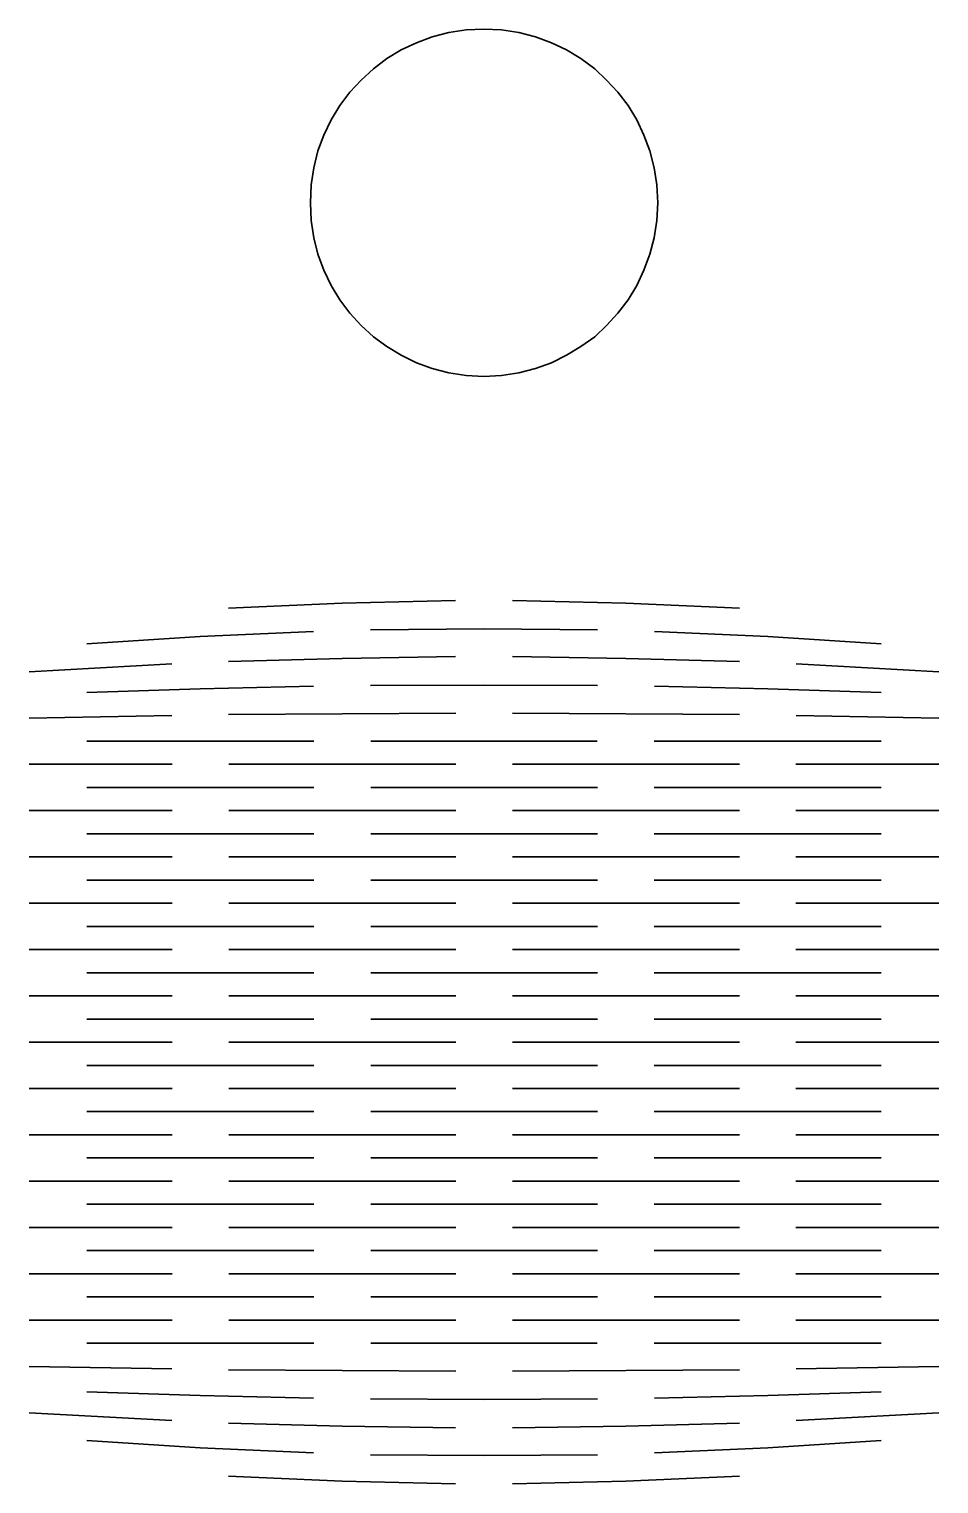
# Model space of a CAD drawing. Header units: millimetres. Extents: x 3373 to 5945, y -463 to 413.
# Drawn here: x 4703.8 to 4782.4, y 199.7 to 325.3 of the extents above; entities that cross this region are included whole.
import ezdxf

# ---------------------------------------------------------------- set-up
doc = ezdxf.new("R2010")
doc.units = ezdxf.units.MM
doc.header["$MEASUREMENT"] = 0
doc.layers.add('Layer 1', color=7, linetype='Continuous')

msp = doc.modelspace()

# ---------------------------------------------------------------- linework, layer by layer
at = {"layer": 'Layer 1', "color": 250, "lineweight": 35}
msp.add_open_spline([(4758.1271, 310.3119), (4758.1271, 310.3119), (4758.0271, 308.7869), (4758.0271, 308.7869), (4758.0271, 308.7869), (4758.0271, 308.7869), (4757.8021, 307.2868), (4757.8021, 307.2868), (4757.8021, 307.2868), (4757.8021, 307.2868), (4757.4271, 305.8618), (4757.4271, 305.8618), (4757.4271, 305.8618), (4757.4271, 305.8618), (4756.9271, 304.4868), (4756.9271, 304.4868), (4756.9271, 304.4868), (4756.9271, 304.4868), (4756.3021, 303.1619), (4756.3021, 303.1619), (4756.3021, 303.1619), (4756.3021, 303.1619), (4755.5521, 301.9369), (4755.5521, 301.9369), (4755.5521, 301.9369), (4755.5521, 301.9369), (4754.6771, 300.7869), (4754.6771, 300.7869), (4754.6771, 300.7869), (4754.6771, 300.7869), (4753.7021, 299.7118), (4753.7021, 299.7118), (4753.7021, 299.7118), (4753.7021, 299.7118), (4752.6771, 298.7369), (4752.6771, 298.7369), (4752.6771, 298.7369), (4752.6771, 298.7369), (4751.4771, 297.8868), (4751.4771, 297.8868), (4751.4771, 297.8868), (4751.4771, 297.8868), (4750.2521, 297.1369), (4750.2521, 297.1369), (4750.2521, 297.1369), (4750.2521, 297.1369), (4748.9521, 296.4868), (4748.9521, 296.4868), (4748.9521, 296.4868), (4748.9521, 296.4868), (4747.5521, 295.9869), (4747.5521, 295.9869), (4747.5521, 295.9869), (4747.5521, 295.9869), (4746.1271, 295.6119), (4746.1271, 295.6119), (4746.1271, 295.6119), (4746.1271, 295.6119), (4744.6271, 295.3869), (4744.6271, 295.3869), (4744.6271, 295.3869), (4744.6271, 295.3869), (4743.1021, 295.3119), (4743.1021, 295.3119), (4743.1021, 295.3119), (4743.1021, 295.3119), (4741.5771, 295.3869), (4741.5771, 295.3869), (4741.5771, 295.3869), (4741.5771, 295.3869), (4740.0771, 295.6119), (4740.0771, 295.6119), (4740.0771, 295.6119), (4740.0771, 295.6119), (4738.6521, 295.9869), (4738.6521, 295.9869), (4738.6521, 295.9869), (4738.6521, 295.9869), (4737.2771, 296.4868), (4737.2771, 296.4868), (4737.2771, 296.4868), (4737.2771, 296.4868), (4735.9521, 297.1369), (4735.9521, 297.1369), (4735.9521, 297.1369), (4735.9521, 297.1369), (4734.7271, 297.8868), (4734.7271, 297.8868), (4734.7271, 297.8868), (4734.7271, 297.8868), (4733.5771, 298.7369), (4733.5771, 298.7369), (4733.5771, 298.7369), (4733.5771, 298.7369), (4732.5021, 299.7118), (4732.5021, 299.7118), (4732.5021, 299.7118), (4732.5021, 299.7118), (4731.5271, 300.7869), (4731.5271, 300.7869), (4731.5271, 300.7869), (4731.5271, 300.7869), (4730.6521, 301.9369), (4730.6521, 301.9369), (4730.6521, 301.9369), (4730.6521, 301.9369), (4729.9271, 303.1619), (4729.9271, 303.1619), (4729.9271, 303.1619), (4729.9271, 303.1619), (4729.2771, 304.4868), (4729.2771, 304.4868), (4729.2771, 304.4868), (4729.2771, 304.4868), (4728.7771, 305.8618), (4728.7771, 305.8618), (4728.7771, 305.8618), (4728.7771, 305.8618), (4728.4271, 307.2868), (4728.4271, 307.2868), (4728.4271, 307.2868), (4728.4271, 307.2868), (4728.1771, 308.7869), (4728.1771, 308.7869), (4728.1771, 308.7869), (4728.1771, 308.7869), (4728.1271, 310.3119), (4728.1271, 310.3119), (4728.1271, 310.3119), (4728.1271, 310.3119), (4728.1771, 311.8619), (4728.1771, 311.8619), (4728.1771, 311.8619), (4728.1771, 311.8619), (4728.4271, 313.3369), (4728.4271, 313.3369), (4728.4271, 313.3369), (4728.4271, 313.3369), (4728.7771, 314.7869), (4728.7771, 314.7869), (4728.7771, 314.7869), (4728.7771, 314.7869), (4729.2771, 316.1619), (4729.2771, 316.1619), (4729.2771, 316.1619), (4729.2771, 316.1619), (4729.9271, 317.4619), (4729.9271, 317.4619), (4729.9271, 317.4619), (4729.9271, 317.4619), (4730.6521, 318.7118), (4730.6521, 318.7118), (4730.6521, 318.7118), (4730.6521, 318.7118), (4731.5271, 319.8619), (4731.5271, 319.8619), (4731.5271, 319.8619), (4731.5271, 319.8619), (4732.5021, 320.9119), (4732.5021, 320.9119), (4732.5021, 320.9119), (4732.5021, 320.9119), (4733.5771, 321.8868), (4733.5771, 321.8868), (4733.5771, 321.8868), (4733.5771, 321.8868), (4734.7271, 322.7619), (4734.7271, 322.7619), (4734.7271, 322.7619), (4734.7271, 322.7619), (4735.9521, 323.5118), (4735.9521, 323.5118), (4735.9521, 323.5118), (4735.9521, 323.5118), (4737.2771, 324.1369), (4737.2771, 324.1369), (4737.2771, 324.1369), (4737.2771, 324.1369), (4738.6521, 324.6369), (4738.6521, 324.6369), (4738.6521, 324.6369), (4738.6521, 324.6369), (4740.0771, 325.0118), (4740.0771, 325.0118), (4740.0771, 325.0118), (4740.0771, 325.0118), (4741.5771, 325.2369), (4741.5771, 325.2369), (4741.5771, 325.2369), (4741.5771, 325.2369), (4743.1021, 325.3119), (4743.1021, 325.3119), (4743.1021, 325.3119), (4743.1021, 325.3119), (4744.6271, 325.2369), (4744.6271, 325.2369), (4744.6271, 325.2369), (4744.6271, 325.2369), (4746.1271, 325.0118), (4746.1271, 325.0118), (4746.1271, 325.0118), (4746.1271, 325.0118), (4747.5521, 324.6369), (4747.5521, 324.6369), (4747.5521, 324.6369), (4747.5521, 324.6369), (4748.9521, 324.1369), (4748.9521, 324.1369), (4748.9521, 324.1369), (4748.9521, 324.1369), (4750.2521, 323.5118), (4750.2521, 323.5118), (4750.2521, 323.5118), (4750.2521, 323.5118), (4751.4771, 322.7619), (4751.4771, 322.7619), (4751.4771, 322.7619), (4751.4771, 322.7619), (4752.6771, 321.8868), (4752.6771, 321.8868), (4752.6771, 321.8868), (4752.6771, 321.8868), (4753.7021, 320.9119), (4753.7021, 320.9119), (4753.7021, 320.9119), (4753.7021, 320.9119), (4754.6771, 319.8619), (4754.6771, 319.8619), (4754.6771, 319.8619), (4754.6771, 319.8619), (4755.5521, 318.7118), (4755.5521, 318.7118), (4755.5521, 318.7118), (4755.5521, 318.7118), (4756.3021, 317.4619), (4756.3021, 317.4619), (4756.3021, 317.4619), (4756.3021, 317.4619), (4756.9271, 316.1619), (4756.9271, 316.1619), (4756.9271, 316.1619), (4756.9271, 316.1619), (4757.4271, 314.7869), (4757.4271, 314.7869), (4757.4271, 314.7869), (4757.4271, 314.7869), (4757.8021, 313.3369), (4757.8021, 313.3369), (4757.8021, 313.3369), (4757.8021, 313.3369), (4758.0271, 311.8619), (4758.0271, 311.8619), (4758.0271, 311.8619), (4758.0271, 311.8619), (4758.1271, 310.3119), (4758.1271, 310.3119)], degree=3, knots=[0, 0, 0, 0, 0.01538462, 0.01538462, 0.01538462, 0.01538462, 0.03076923, 0.03076923, 0.03076923, 0.03076923, 0.04615385, 0.04615385, 0.04615385, 0.04615385, 0.06153846, 0.06153846, 0.06153846, 0.06153846, 0.07692308, 0.07692308, 0.07692308, 0.07692308, 0.09230769, 0.09230769, 0.09230769, 0.09230769, 0.10769231, 0.10769231, 0.10769231, 0.10769231, 0.12307692, 0.12307692, 0.12307692, 0.12307692, 0.13846154, 0.13846154, 0.13846154, 0.13846154, 0.15384615, 0.15384615, 0.15384615, 0.15384615, 0.16923077, 0.16923077, 0.16923077, 0.16923077, 0.18461538, 0.18461538, 0.18461538, 0.18461538, 0.2, 0.2, 0.2, 0.2, 0.21538462, 0.21538462, 0.21538462, 0.21538462, 0.23076923, 0.23076923, 0.23076923, 0.23076923, 0.24615385, 0.24615385, 0.24615385, 0.24615385, 0.26153846, 0.26153846, 0.26153846, 0.26153846, 0.27692308, 0.27692308, 0.27692308, 0.27692308, 0.29230769, 0.29230769, 0.29230769, 0.29230769, 0.30769231, 0.30769231, 0.30769231, 0.30769231, 0.32307692, 0.32307692, 0.32307692, 0.32307692, 0.33846154, 0.33846154, 0.33846154, 0.33846154, 0.35384615, 0.35384615, 0.35384615, 0.35384615, 0.36923077, 0.36923077, 0.36923077, 0.36923077, 0.38461538, 0.38461538, 0.38461538, 0.38461538, 0.4, 0.4, 0.4, 0.4, 0.41538462, 0.41538462, 0.41538462, 0.41538462, 0.43076923, 0.43076923, 0.43076923, 0.43076923, 0.44615385, 0.44615385, 0.44615385, 0.44615385, 0.46153846, 0.46153846, 0.46153846, 0.46153846, 0.47692308, 0.47692308, 0.47692308, 0.47692308, 0.49230769, 0.49230769, 0.49230769, 0.49230769, 0.50769231, 0.50769231, 0.50769231, 0.50769231, 0.52307692, 0.52307692, 0.52307692, 0.52307692, 0.53846154, 0.53846154, 0.53846154, 0.53846154, 0.55384615, 0.55384615, 0.55384615, 0.55384615, 0.56923077, 0.56923077, 0.56923077, 0.56923077, 0.58461538, 0.58461538, 0.58461538, 0.58461538, 0.6, 0.6, 0.6, 0.6, 0.61538462, 0.61538462, 0.61538462, 0.61538462, 0.63076923, 0.63076923, 0.63076923, 0.63076923, 0.64615385, 0.64615385, 0.64615385, 0.64615385, 0.66153846, 0.66153846, 0.66153846, 0.66153846, 0.67692308, 0.67692308, 0.67692308, 0.67692308, 0.69230769, 0.69230769, 0.69230769, 0.69230769, 0.70769231, 0.70769231, 0.70769231, 0.70769231, 0.72307692, 0.72307692, 0.72307692, 0.72307692, 0.73846154, 0.73846154, 0.73846154, 0.73846154, 0.75384615, 0.75384615, 0.75384615, 0.75384615, 0.76923077, 0.76923077, 0.76923077, 0.76923077, 0.78461538, 0.78461538, 0.78461538, 0.78461538, 0.8, 0.8, 0.8, 0.8, 0.81538462, 0.81538462, 0.81538462, 0.81538462, 0.83076923, 0.83076923, 0.83076923, 0.83076923, 0.84615385, 0.84615385, 0.84615385, 0.84615385, 0.86153846, 0.86153846, 0.86153846, 0.86153846, 0.87692308, 0.87692308, 0.87692308, 0.87692308, 0.89230769, 0.89230769, 0.89230769, 0.89230769, 0.90769231, 0.90769231, 0.90769231, 0.90769231, 0.92307692, 0.92307692, 0.92307692, 0.92307692, 0.93846154, 0.93846154, 0.93846154, 0.93846154, 0.95384615, 0.95384615, 0.95384615, 0.95384615, 0.96923077, 0.96923077, 0.96923077, 0.96923077, 1, 1, 1, 1], dxfattribs=at)
at = {"layer": 'Layer 1', "color": 240, "lineweight": 35}
for points in [[(4740.6521, 275.9619), (4740.6521, 275.9619), (4730.8521, 275.7368), (4730.8521, 275.7368), (4730.8521, 275.7368), (4730.8521, 275.7368), (4721.0521, 275.2869), (4721.0521, 275.2869)], [(4765.1771, 275.2869), (4765.1771, 275.2869), (4755.3771, 275.7368), (4755.3771, 275.7368), (4755.3771, 275.7368), (4755.3771, 275.7368), (4745.5771, 275.9619), (4745.5771, 275.9619)], [(4728.4021, 273.2869), (4728.4021, 273.2869), (4718.6021, 272.8369), (4718.6021, 272.8369), (4718.6021, 272.8369), (4718.6021, 272.8369), (4708.8021, 272.2119), (4708.8021, 272.2119)], [(4752.9271, 273.4369), (4752.9271, 273.4369), (4743.1271, 273.5119), (4743.1271, 273.5119), (4743.1271, 273.5119), (4743.1271, 273.5119), (4733.3021, 273.4369), (4733.3021, 273.4369)], [(4757.8271, 273.2869), (4757.8271, 273.2869), (4767.6271, 272.8369), (4767.6271, 272.8369), (4767.6271, 272.8369), (4767.6271, 272.8369), (4777.427, 272.2119), (4777.427, 272.2119)], [(4740.6521, 271.1118), (4740.6521, 271.1118), (4730.8521, 270.9618), (4730.8521, 270.9618), (4730.8521, 270.9618), (4730.8521, 270.9618), (4721.0521, 270.6869), (4721.0521, 270.6869)], [(4765.1771, 270.6869), (4765.1771, 270.6869), (4755.3771, 270.9618), (4755.3771, 270.9618), (4755.3771, 270.9618), (4755.3771, 270.9618), (4745.5771, 271.1118), (4745.5771, 271.1118)], [(4728.4021, 268.5619), (4728.4021, 268.5619), (4718.6021, 268.3369), (4718.6021, 268.3369), (4718.6021, 268.3369), (4718.6021, 268.3369), (4708.8021, 268.0118), (4708.8021, 268.0118)], [(4752.9271, 268.6119), (4752.9271, 268.6119), (4743.1271, 268.6619), (4743.1271, 268.6619), (4743.1271, 268.6619), (4743.1271, 268.6619), (4733.3021, 268.6119), (4733.3021, 268.6119)], [(4757.8271, 268.5619), (4757.8271, 268.5619), (4767.6271, 268.3369), (4767.6271, 268.3369), (4767.6271, 268.3369), (4767.6271, 268.3369), (4777.427, 268.0118), (4777.427, 268.0118)], [(4728.4021, 207.0619), (4728.4021, 207.0619), (4718.6021, 207.2868), (4718.6021, 207.2868), (4718.6021, 207.2868), (4718.6021, 207.2868), (4708.8021, 207.6118), (4708.8021, 207.6118)], [(4757.8271, 207.0619), (4757.8271, 207.0619), (4767.6271, 207.2868), (4767.6271, 207.2868), (4767.6271, 207.2868), (4767.6271, 207.2868), (4777.427, 207.6118), (4777.427, 207.6118)], [(4752.9271, 207.0119), (4752.9271, 207.0119), (4743.1271, 206.9619), (4743.1271, 206.9619), (4743.1271, 206.9619), (4743.1271, 206.9619), (4733.3021, 207.0119), (4733.3021, 207.0119)], [(4740.6521, 204.5118), (4740.6521, 204.5118), (4730.8521, 204.6619), (4730.8521, 204.6619), (4730.8521, 204.6619), (4730.8521, 204.6619), (4721.0521, 204.9119), (4721.0521, 204.9119)], [(4765.1771, 204.9119), (4765.1771, 204.9119), (4755.3771, 204.6619), (4755.3771, 204.6619), (4755.3771, 204.6619), (4755.3771, 204.6619), (4745.5771, 204.5118), (4745.5771, 204.5118)], [(4728.4021, 202.3369), (4728.4021, 202.3369), (4718.6021, 202.7868), (4718.6021, 202.7868), (4718.6021, 202.7868), (4718.6021, 202.7868), (4708.8021, 203.4119), (4708.8021, 203.4119)], [(4757.8271, 202.3369), (4757.8271, 202.3369), (4767.6271, 202.7868), (4767.6271, 202.7868), (4767.6271, 202.7868), (4767.6271, 202.7868), (4777.427, 203.4119), (4777.427, 203.4119)], [(4752.9271, 202.1869), (4752.9271, 202.1869), (4743.1271, 202.1119), (4743.1271, 202.1119), (4743.1271, 202.1119), (4743.1271, 202.1119), (4733.3021, 202.1869), (4733.3021, 202.1869)], [(4740.6521, 199.6618), (4740.6521, 199.6618), (4730.8521, 199.8869), (4730.8521, 199.8869), (4730.8521, 199.8869), (4730.8521, 199.8869), (4721.0521, 200.3369), (4721.0521, 200.3369)], [(4765.1771, 200.3369), (4765.1771, 200.3369), (4755.3771, 199.8869), (4755.3771, 199.8869), (4755.3771, 199.8869), (4755.3771, 199.8869), (4745.5771, 199.6618), (4745.5771, 199.6618)]]:
    msp.add_open_spline(points, degree=3, knots=[0, 0, 0, 0, 0.33333333, 0.33333333, 0.33333333, 0.33333333, 1, 1, 1, 1], dxfattribs=at)
for points in [[(4716.1521, 270.4869), (4716.1521, 270.4869), (4703.8271, 269.8119), (4703.8271, 269.8119)], [(4770.0771, 270.4869), (4770.0771, 270.4869), (4782.402, 269.8119), (4782.402, 269.8119)], [(4716.1521, 266.0368), (4716.1521, 266.0368), (4703.8271, 265.8119), (4703.8271, 265.8119)], [(4740.6771, 266.2368), (4740.6771, 266.2368), (4721.0521, 266.1118), (4721.0521, 266.1118)], [(4765.1771, 266.1118), (4765.1771, 266.1118), (4745.5771, 266.2368), (4745.5771, 266.2368)], [(4770.0771, 266.0368), (4770.0771, 266.0368), (4782.402, 265.8119), (4782.402, 265.8119)], [(4728.4271, 263.8119), (4728.4271, 263.8119), (4708.8271, 263.8119), (4708.8271, 263.8119)], [(4752.9021, 263.8119), (4752.9021, 263.8119), (4733.3271, 263.8119), (4733.3271, 263.8119)], [(4757.8021, 263.8119), (4757.8021, 263.8119), (4777.402, 263.8119), (4777.402, 263.8119)], [(4716.1771, 261.8119), (4716.1771, 261.8119), (4703.8271, 261.8119), (4703.8271, 261.8119)], [(4740.6771, 261.8119), (4740.6771, 261.8119), (4721.0771, 261.8119), (4721.0771, 261.8119)], [(4765.1771, 261.8119), (4765.1771, 261.8119), (4745.5771, 261.8119), (4745.5771, 261.8119)], [(4770.0521, 261.8119), (4770.0521, 261.8119), (4782.402, 261.8119), (4782.402, 261.8119)], [(4728.4271, 259.8118), (4728.4271, 259.8118), (4708.8271, 259.8118), (4708.8271, 259.8118)], [(4752.9271, 259.8118), (4752.9271, 259.8118), (4733.3271, 259.8118), (4733.3271, 259.8118)], [(4757.8021, 259.8118), (4757.8021, 259.8118), (4777.402, 259.8118), (4777.402, 259.8118)], [(4716.1771, 257.8119), (4716.1771, 257.8119), (4703.8271, 257.8119), (4703.8271, 257.8119)], [(4740.6771, 257.8119), (4740.6771, 257.8119), (4721.0771, 257.8119), (4721.0771, 257.8119)], [(4765.1771, 257.8119), (4765.1771, 257.8119), (4745.5771, 257.8119), (4745.5771, 257.8119)], [(4770.0521, 257.8119), (4770.0521, 257.8119), (4782.402, 257.8119), (4782.402, 257.8119)], [(4728.4271, 255.8119), (4728.4271, 255.8119), (4708.8271, 255.8119), (4708.8271, 255.8119)], [(4752.9271, 255.8119), (4752.9271, 255.8119), (4733.3271, 255.8119), (4733.3271, 255.8119)], [(4757.8021, 255.8119), (4757.8021, 255.8119), (4777.402, 255.8119), (4777.402, 255.8119)], [(4716.1771, 253.8119), (4716.1771, 253.8119), (4703.8271, 253.8119), (4703.8271, 253.8119)], [(4740.6771, 253.8119), (4740.6771, 253.8119), (4721.0771, 253.8119), (4721.0771, 253.8119)], [(4765.1771, 253.8119), (4765.1771, 253.8119), (4745.5771, 253.8119), (4745.5771, 253.8119)], [(4770.0521, 253.8119), (4770.0521, 253.8119), (4782.402, 253.8119), (4782.402, 253.8119)], [(4728.4271, 251.8118), (4728.4271, 251.8118), (4708.8271, 251.8118), (4708.8271, 251.8118)], [(4752.9271, 251.8118), (4752.9271, 251.8118), (4733.3271, 251.8118), (4733.3271, 251.8118)], [(4757.8021, 251.8118), (4757.8021, 251.8118), (4777.402, 251.8118), (4777.402, 251.8118)], [(4716.1771, 249.8119), (4716.1771, 249.8119), (4703.8271, 249.8119), (4703.8271, 249.8119)], [(4740.6771, 249.8119), (4740.6771, 249.8119), (4721.0771, 249.8119), (4721.0771, 249.8119)], [(4765.1771, 249.8119), (4765.1771, 249.8119), (4745.5771, 249.8119), (4745.5771, 249.8119)], [(4770.0521, 249.8119), (4770.0521, 249.8119), (4782.402, 249.8119), (4782.402, 249.8119)], [(4728.4271, 247.8119), (4728.4271, 247.8119), (4708.8271, 247.8119), (4708.8271, 247.8119)], [(4752.9271, 247.8119), (4752.9271, 247.8119), (4733.3271, 247.8119), (4733.3271, 247.8119)], [(4757.8021, 247.8119), (4757.8021, 247.8119), (4777.402, 247.8119), (4777.402, 247.8119)], [(4716.1771, 245.8119), (4716.1771, 245.8119), (4703.8271, 245.8119), (4703.8271, 245.8119)], [(4740.6771, 245.8119), (4740.6771, 245.8119), (4721.0771, 245.8119), (4721.0771, 245.8119)], [(4765.1771, 245.8119), (4765.1771, 245.8119), (4745.5771, 245.8119), (4745.5771, 245.8119)], [(4770.0521, 245.8119), (4770.0521, 245.8119), (4782.402, 245.8119), (4782.402, 245.8119)], [(4728.4271, 243.8118), (4728.4271, 243.8118), (4708.8271, 243.8118), (4708.8271, 243.8118)], [(4752.9271, 243.8118), (4752.9271, 243.8118), (4733.3271, 243.8118), (4733.3271, 243.8118)], [(4757.8021, 243.8118), (4757.8021, 243.8118), (4777.402, 243.8118), (4777.402, 243.8118)], [(4716.1771, 241.8119), (4716.1771, 241.8119), (4703.8271, 241.8119), (4703.8271, 241.8119)], [(4740.6771, 241.8119), (4740.6771, 241.8119), (4721.0771, 241.8119), (4721.0771, 241.8119)], [(4765.1771, 241.8119), (4765.1771, 241.8119), (4745.5771, 241.8119), (4745.5771, 241.8119)], [(4770.0521, 241.8119), (4770.0521, 241.8119), (4782.402, 241.8119), (4782.402, 241.8119)], [(4728.4271, 239.8119), (4728.4271, 239.8119), (4708.8271, 239.8119), (4708.8271, 239.8119)], [(4752.9271, 239.8119), (4752.9271, 239.8119), (4733.3271, 239.8119), (4733.3271, 239.8119)], [(4757.8021, 239.8119), (4757.8021, 239.8119), (4777.402, 239.8119), (4777.402, 239.8119)], [(4716.1771, 237.8118), (4716.1771, 237.8118), (4703.8271, 237.8118), (4703.8271, 237.8118)], [(4740.6771, 237.8118), (4740.6771, 237.8118), (4721.0771, 237.8118), (4721.0771, 237.8118)], [(4765.1771, 237.8118), (4765.1771, 237.8118), (4745.5771, 237.8118), (4745.5771, 237.8118)], [(4770.0521, 237.8118), (4770.0521, 237.8118), (4782.402, 237.8118), (4782.402, 237.8118)], [(4728.4271, 235.8118), (4728.4271, 235.8118), (4708.8271, 235.8118), (4708.8271, 235.8118)], [(4752.9271, 235.8118), (4752.9271, 235.8118), (4733.3271, 235.8118), (4733.3271, 235.8118)], [(4757.8021, 235.8118), (4757.8021, 235.8118), (4777.402, 235.8118), (4777.402, 235.8118)], [(4716.1771, 233.8119), (4716.1771, 233.8119), (4703.8271, 233.8119), (4703.8271, 233.8119)], [(4740.6771, 233.8119), (4740.6771, 233.8119), (4721.0771, 233.8119), (4721.0771, 233.8119)], [(4765.1771, 233.8119), (4765.1771, 233.8119), (4745.5771, 233.8119), (4745.5771, 233.8119)], [(4770.0521, 233.8119), (4770.0521, 233.8119), (4782.402, 233.8119), (4782.402, 233.8119)], [(4728.4271, 231.8119), (4728.4271, 231.8119), (4708.8271, 231.8119), (4708.8271, 231.8119)], [(4752.9271, 231.8119), (4752.9271, 231.8119), (4733.3271, 231.8119), (4733.3271, 231.8119)], [(4757.8021, 231.8119), (4757.8021, 231.8119), (4777.402, 231.8119), (4777.402, 231.8119)], [(4716.1771, 229.8118), (4716.1771, 229.8118), (4703.8271, 229.8118), (4703.8271, 229.8118)], [(4740.6771, 229.8118), (4740.6771, 229.8118), (4721.0771, 229.8118), (4721.0771, 229.8118)], [(4765.1771, 229.8118), (4765.1771, 229.8118), (4745.5771, 229.8118), (4745.5771, 229.8118)], [(4770.0521, 229.8118), (4770.0521, 229.8118), (4782.402, 229.8118), (4782.402, 229.8118)], [(4728.4271, 227.8119), (4728.4271, 227.8119), (4708.8271, 227.8119), (4708.8271, 227.8119)], [(4752.9271, 227.8119), (4752.9271, 227.8119), (4733.3271, 227.8119), (4733.3271, 227.8119)], [(4757.8021, 227.8119), (4757.8021, 227.8119), (4777.402, 227.8119), (4777.402, 227.8119)], [(4716.1771, 225.8119), (4716.1771, 225.8119), (4703.8271, 225.8119), (4703.8271, 225.8119)], [(4740.6771, 225.8119), (4740.6771, 225.8119), (4721.0771, 225.8119), (4721.0771, 225.8119)], [(4765.1771, 225.8119), (4765.1771, 225.8119), (4745.5771, 225.8119), (4745.5771, 225.8119)], [(4770.0521, 225.8119), (4770.0521, 225.8119), (4782.402, 225.8119), (4782.402, 225.8119)], [(4728.4271, 223.8119), (4728.4271, 223.8119), (4708.8271, 223.8119), (4708.8271, 223.8119)], [(4752.9271, 223.8119), (4752.9271, 223.8119), (4733.3271, 223.8119), (4733.3271, 223.8119)], [(4757.8021, 223.8119), (4757.8021, 223.8119), (4777.402, 223.8119), (4777.402, 223.8119)], [(4716.1771, 221.8118), (4716.1771, 221.8118), (4703.8271, 221.8118), (4703.8271, 221.8118)], [(4740.6771, 221.8118), (4740.6771, 221.8118), (4721.0771, 221.8118), (4721.0771, 221.8118)], [(4765.1771, 221.8118), (4765.1771, 221.8118), (4745.5771, 221.8118), (4745.5771, 221.8118)], [(4770.0521, 221.8118), (4770.0521, 221.8118), (4782.402, 221.8118), (4782.402, 221.8118)], [(4728.4271, 219.8119), (4728.4271, 219.8119), (4708.8271, 219.8119), (4708.8271, 219.8119)], [(4752.9271, 219.8119), (4752.9271, 219.8119), (4733.3271, 219.8119), (4733.3271, 219.8119)], [(4757.8021, 219.8119), (4757.8021, 219.8119), (4777.402, 219.8119), (4777.402, 219.8119)], [(4716.1771, 217.8119), (4716.1771, 217.8119), (4703.8271, 217.8119), (4703.8271, 217.8119)], [(4740.6771, 217.8119), (4740.6771, 217.8119), (4721.0771, 217.8119), (4721.0771, 217.8119)], [(4765.1771, 217.8119), (4765.1771, 217.8119), (4745.5771, 217.8119), (4745.5771, 217.8119)], [(4770.0521, 217.8119), (4770.0521, 217.8119), (4782.402, 217.8119), (4782.402, 217.8119)], [(4728.4271, 215.8119), (4728.4271, 215.8119), (4708.8271, 215.8119), (4708.8271, 215.8119)], [(4752.9271, 215.8119), (4752.9271, 215.8119), (4733.3271, 215.8119), (4733.3271, 215.8119)], [(4757.8021, 215.8119), (4757.8021, 215.8119), (4777.402, 215.8119), (4777.402, 215.8119)], [(4716.1771, 213.8118), (4716.1771, 213.8118), (4703.8271, 213.8118), (4703.8271, 213.8118)], [(4740.6771, 213.8118), (4740.6771, 213.8118), (4721.0771, 213.8118), (4721.0771, 213.8118)], [(4765.1771, 213.8118), (4765.1771, 213.8118), (4745.5771, 213.8118), (4745.5771, 213.8118)], [(4770.0521, 213.8118), (4770.0521, 213.8118), (4782.402, 213.8118), (4782.402, 213.8118)], [(4728.4271, 211.8119), (4728.4271, 211.8119), (4708.8271, 211.8119), (4708.8271, 211.8119)], [(4752.9021, 211.8119), (4752.9021, 211.8119), (4733.3271, 211.8119), (4733.3271, 211.8119)], [(4757.8021, 211.8119), (4757.8021, 211.8119), (4777.402, 211.8119), (4777.402, 211.8119)], [(4716.1521, 209.5869), (4716.1521, 209.5869), (4703.8271, 209.8119), (4703.8271, 209.8119)], [(4740.6771, 209.3869), (4740.6771, 209.3869), (4721.0521, 209.5119), (4721.0521, 209.5119)], [(4765.1771, 209.5119), (4765.1771, 209.5119), (4745.5771, 209.3869), (4745.5771, 209.3869)], [(4770.0771, 209.5869), (4770.0771, 209.5869), (4782.402, 209.8119), (4782.402, 209.8119)], [(4716.1521, 205.1369), (4716.1521, 205.1369), (4703.8271, 205.8118), (4703.8271, 205.8118)], [(4770.0771, 205.1369), (4770.0771, 205.1369), (4782.402, 205.8118), (4782.402, 205.8118)]]:
    msp.add_open_spline(points, degree=3, dxfattribs=at)

doc.saveas('drawing.dxf')
